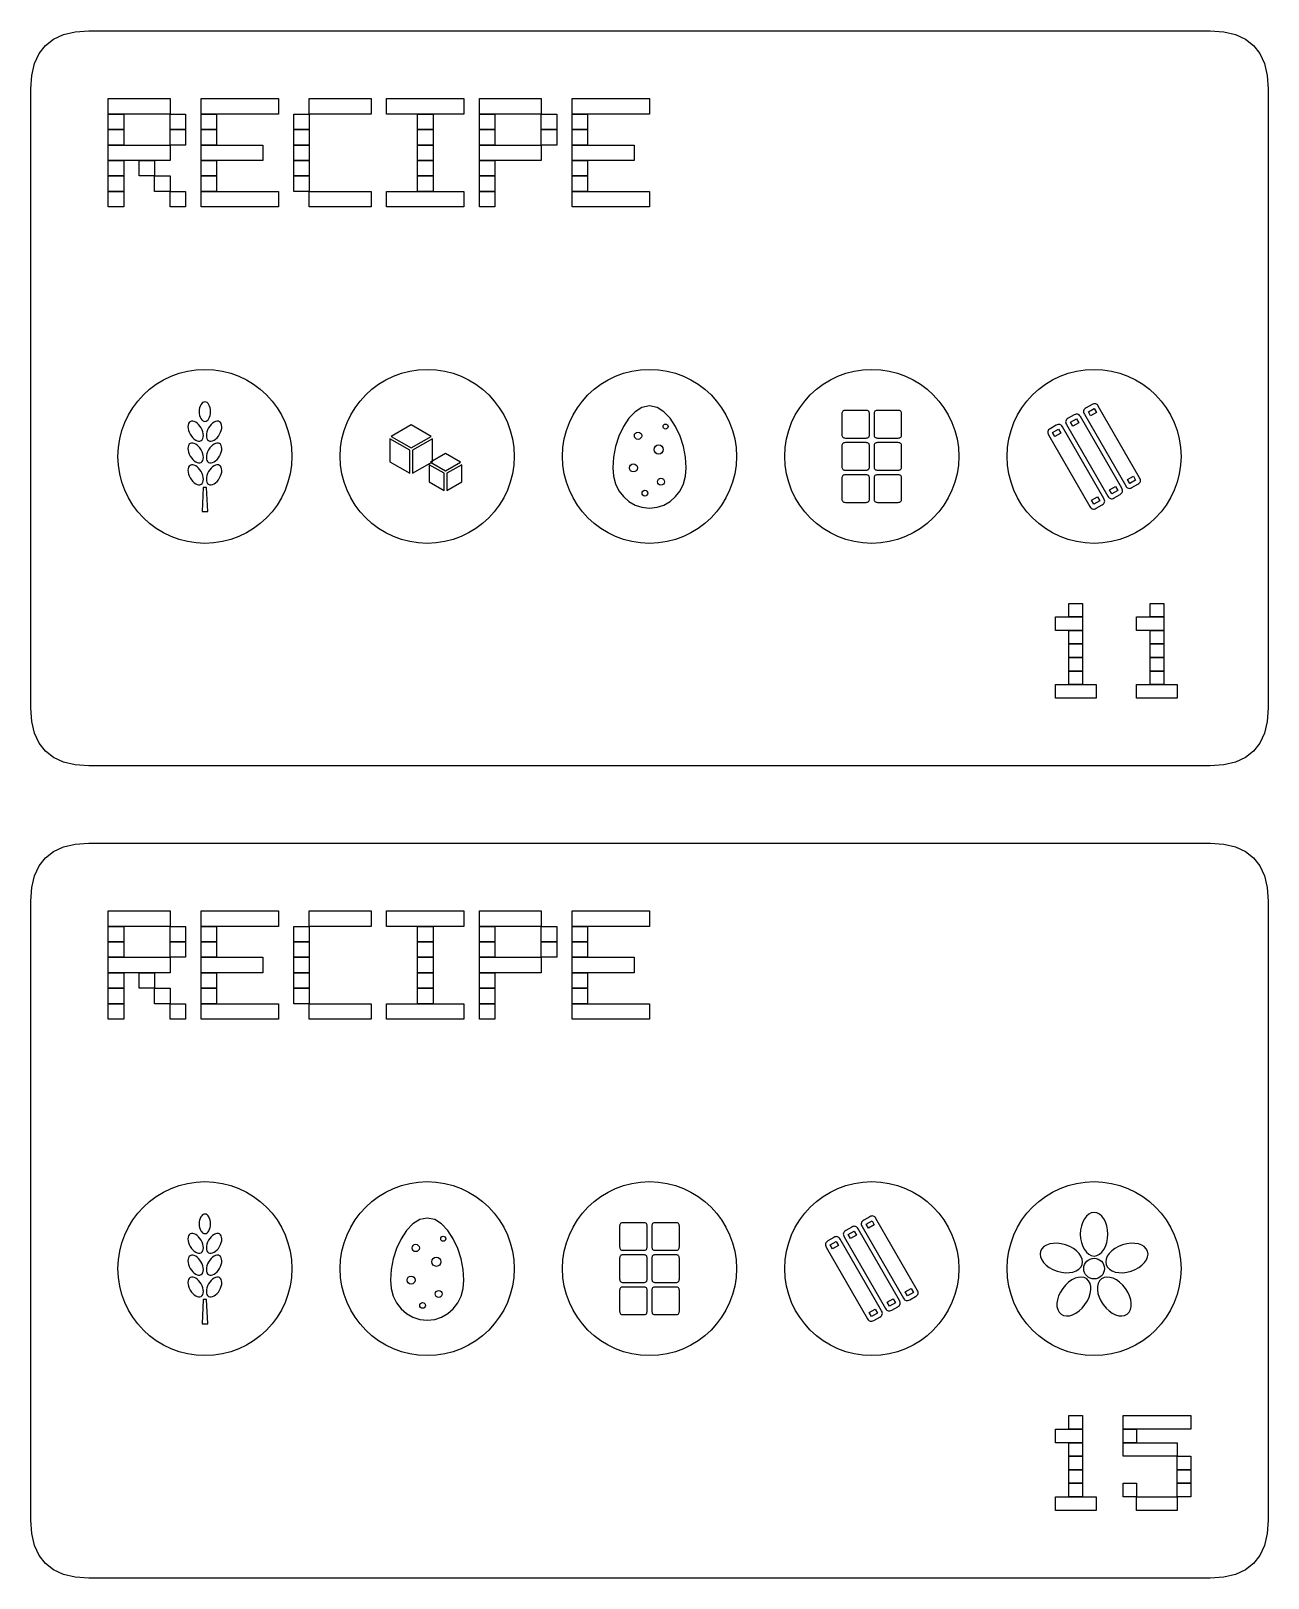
# Model space of a CAD drawing. Extents: x 4 to 296, y 4 to 585.
# Drawn here: x 140 to 204, y 147 to 227 of the extents above; entities that cross this region are included whole.
import ezdxf

# ---------------------------------------------------------------- set-up
doc = ezdxf.new("R2010")
doc.units = 0
doc.layers.add('CUT', color=1, linetype='CONTINUOUS')
doc.layers.add('RASTER', color=7, linetype='CONTINUOUS')

msp = doc.modelspace()

# ---------------------------------------------------------------- linework, layer by layer
at = {"layer": 'CUT'}
for points in [[(140, 224), (140.047, 224.703), (140.188, 225.313), (140.422, 225.828), (140.75, 226.25), (141.172, 226.578), (141.688, 226.813), (142.297, 226.953), (143, 227), (201, 227), (201.703, 226.953), (202.313, 226.813), (202.828, 226.578), (203.25, 226.25), (203.578, 225.828), (203.813, 225.313), (203.953, 224.703), (204, 224), (204, 192), (203.953, 191.297), (203.813, 190.688), (203.578, 190.172), (203.25, 189.75), (202.828, 189.422), (202.313, 189.188), (201.703, 189.047), (201, 189), (143, 189), (142.297, 189.047), (141.688, 189.188), (141.172, 189.422), (140.75, 189.75), (140.422, 190.172), (140.188, 190.688), (140.047, 191.297), (140, 192)], [(140, 182), (140.047, 182.703), (140.188, 183.313), (140.422, 183.828), (140.75, 184.25), (141.172, 184.578), (141.688, 184.813), (142.297, 184.953), (143, 185), (201, 185), (201.703, 184.953), (202.313, 184.813), (202.828, 184.578), (203.25, 184.25), (203.578, 183.828), (203.813, 183.313), (203.953, 182.703), (204, 182), (204, 150), (203.953, 149.297), (203.813, 148.688), (203.578, 148.172), (203.25, 147.75), (202.828, 147.422), (202.313, 147.188), (201.703, 147.047), (201, 147), (143, 147), (142.297, 147.047), (141.688, 147.188), (141.172, 147.422), (140.75, 147.75), (140.422, 148.172), (140.188, 148.688), (140.047, 149.297), (140, 150)]]:
    msp.add_lwpolyline(points, close=True, dxfattribs=at)
at = {"layer": 'RASTER'}
for points in [[(144, 223.5), (147.2, 223.5), (147.2, 222.7), (144, 222.7)], [(148.8, 223.5), (152.8, 223.5), (152.8, 222.7), (148.8, 222.7)], [(154.4, 223.5), (157.6, 223.5), (157.6, 222.7), (154.4, 222.7)], [(158.4, 223.5), (162.4, 223.5), (162.4, 222.7), (158.4, 222.7)], [(163.2, 223.5), (166.4, 223.5), (166.4, 222.7), (163.2, 222.7)], [(168, 223.5), (172, 223.5), (172, 222.7), (168, 222.7)], [(144, 222.7), (144.8, 222.7), (144.8, 221.9), (144, 221.9)], [(147.2, 222.7), (148, 222.7), (148, 221.9), (147.2, 221.9)], [(148.8, 222.7), (149.6, 222.7), (149.6, 221.9), (148.8, 221.9)], [(153.6, 222.7), (154.4, 222.7), (154.4, 221.9), (153.6, 221.9)], [(160, 222.7), (160.8, 222.7), (160.8, 221.9), (160, 221.9)], [(163.2, 222.7), (164, 222.7), (164, 221.9), (163.2, 221.9)], [(166.4, 222.7), (167.2, 222.7), (167.2, 221.9), (166.4, 221.9)], [(168, 222.7), (168.8, 222.7), (168.8, 221.9), (168, 221.9)], [(144, 221.9), (144.8, 221.9), (144.8, 221.1), (144, 221.1)], [(147.2, 221.9), (148, 221.9), (148, 221.1), (147.2, 221.1)], [(148.8, 221.9), (149.6, 221.9), (149.6, 221.1), (148.8, 221.1)], [(153.6, 221.9), (154.4, 221.9), (154.4, 221.1), (153.6, 221.1)], [(160, 221.9), (160.8, 221.9), (160.8, 221.1), (160, 221.1)], [(163.2, 221.9), (164, 221.9), (164, 221.1), (163.2, 221.1)], [(166.4, 221.9), (167.2, 221.9), (167.2, 221.1), (166.4, 221.1)], [(168, 221.9), (168.8, 221.9), (168.8, 221.1), (168, 221.1)], [(144, 221.1), (147.2, 221.1), (147.2, 220.3), (144, 220.3)], [(148.8, 221.1), (152, 221.1), (152, 220.3), (148.8, 220.3)], [(153.6, 221.1), (154.4, 221.1), (154.4, 220.3), (153.6, 220.3)], [(160, 221.1), (160.8, 221.1), (160.8, 220.3), (160, 220.3)], [(163.2, 221.1), (166.4, 221.1), (166.4, 220.3), (163.2, 220.3)], [(168, 221.1), (171.2, 221.1), (171.2, 220.3), (168, 220.3)], [(144, 220.3), (144.8, 220.3), (144.8, 219.5), (144, 219.5)], [(145.6, 220.3), (146.4, 220.3), (146.4, 219.5), (145.6, 219.5)], [(148.8, 220.3), (149.6, 220.3), (149.6, 219.5), (148.8, 219.5)], [(153.6, 220.3), (154.4, 220.3), (154.4, 219.5), (153.6, 219.5)], [(160, 220.3), (160.8, 220.3), (160.8, 219.5), (160, 219.5)], [(163.2, 220.3), (164, 220.3), (164, 219.5), (163.2, 219.5)], [(168, 220.3), (168.8, 220.3), (168.8, 219.5), (168, 219.5)], [(144, 219.5), (144.8, 219.5), (144.8, 218.7), (144, 218.7)], [(146.4, 219.5), (147.2, 219.5), (147.2, 218.7), (146.4, 218.7)], [(148.8, 219.5), (149.6, 219.5), (149.6, 218.7), (148.8, 218.7)], [(153.6, 219.5), (154.4, 219.5), (154.4, 218.7), (153.6, 218.7)], [(160, 219.5), (160.8, 219.5), (160.8, 218.7), (160, 218.7)], [(163.2, 219.5), (164, 219.5), (164, 218.7), (163.2, 218.7)], [(168, 219.5), (168.8, 219.5), (168.8, 218.7), (168, 218.7)], [(144, 218.7), (144.8, 218.7), (144.8, 217.9), (144, 217.9)], [(147.2, 218.7), (148, 218.7), (148, 217.9), (147.2, 217.9)], [(148.8, 218.7), (152.8, 218.7), (152.8, 217.9), (148.8, 217.9)], [(154.4, 218.7), (157.6, 218.7), (157.6, 217.9), (154.4, 217.9)], [(158.4, 218.7), (162.4, 218.7), (162.4, 217.9), (158.4, 217.9)], [(163.2, 218.7), (164, 218.7), (164, 217.9), (163.2, 217.9)], [(168, 218.7), (172, 218.7), (172, 217.9), (168, 217.9)], [(149.297, 207.317), (149.291, 207.418), (149.274, 207.513), (149.246, 207.599), (149.21, 207.674), (149.166, 207.735), (149.116, 207.782), (149.06, 207.811), (149, 207.822), (148.94, 207.811), (148.884, 207.782), (148.834, 207.735), (148.79, 207.674), (148.754, 207.599), (148.726, 207.513), (148.709, 207.418), (148.703, 207.317), (148.709, 207.215), (148.726, 207.12), (148.754, 207.034), (148.79, 206.96), (148.834, 206.898), (148.884, 206.851), (148.94, 206.822), (149, 206.812), (149.06, 206.822), (149.116, 206.851), (149.166, 206.898), (149.21, 206.96), (149.246, 207.034), (149.274, 207.12), (149.291, 207.215), (149.297, 207.317)], [(172, 207.614), (171.611, 207.534), (171.252, 207.313), (170.929, 206.975), (170.649, 206.544), (170.419, 206.047), (170.246, 205.509), (170.137, 204.953), (170.099, 204.406), (170.137, 203.976), (170.246, 203.58), (170.419, 203.226), (170.649, 202.921), (170.929, 202.672), (171.252, 202.485), (171.611, 202.368), (172, 202.327), (172.389, 202.368), (172.748, 202.485), (173.071, 202.672), (173.351, 202.921), (173.581, 203.226), (173.754, 203.58), (173.863, 203.976), (173.901, 204.406), (173.863, 204.953), (173.754, 205.509), (173.581, 206.047), (173.351, 206.544), (173.071, 206.975), (172.748, 207.313), (172.389, 207.534), (172, 207.614)], [(181.956, 207.198), (181.956, 206.129), (181.958, 206.087), (181.967, 206.051), (181.981, 206.02), (182, 205.995), (182.025, 205.975), (182.056, 205.962), (182.092, 205.953), (182.134, 205.95), (183.203, 205.95), (183.245, 205.953), (183.281, 205.962), (183.312, 205.975), (183.337, 205.995), (183.356, 206.02), (183.37, 206.051), (183.378, 206.087), (183.381, 206.129), (183.381, 207.198), (183.378, 207.24), (183.37, 207.276), (183.356, 207.306), (183.337, 207.331), (183.312, 207.351), (183.281, 207.365), (183.245, 207.373), (183.203, 207.376), (182.134, 207.376), (182.092, 207.373), (182.056, 207.365), (182.025, 207.351), (182, 207.331), (181.981, 207.306), (181.967, 207.276), (181.958, 207.24), (181.956, 207.198)], [(183.619, 207.198), (183.619, 206.129), (183.622, 206.087), (183.63, 206.051), (183.644, 206.02), (183.663, 205.995), (183.688, 205.975), (183.719, 205.962), (183.755, 205.953), (183.797, 205.95), (184.866, 205.95), (184.908, 205.953), (184.944, 205.962), (184.975, 205.975), (185, 205.995), (185.019, 206.02), (185.033, 206.051), (185.042, 206.087), (185.044, 206.129), (185.044, 207.198), (185.042, 207.24), (185.033, 207.276), (185.019, 207.306), (185, 207.331), (184.975, 207.351), (184.944, 207.365), (184.908, 207.373), (184.866, 207.376), (183.797, 207.376), (183.755, 207.373), (183.719, 207.365), (183.688, 207.351), (183.663, 207.331), (183.644, 207.306), (183.63, 207.276), (183.622, 207.24), (183.619, 207.198)], [(194.497, 207.179), (196.635, 203.475), (196.666, 203.428), (196.7, 203.392), (196.736, 203.366), (196.776, 203.35), (196.818, 203.344), (196.862, 203.349), (196.91, 203.363), (196.96, 203.388), (197.268, 203.566), (197.315, 203.597), (197.351, 203.631), (197.377, 203.667), (197.393, 203.707), (197.399, 203.748), (197.394, 203.793), (197.38, 203.841), (197.355, 203.891), (195.217, 207.594), (195.186, 207.641), (195.152, 207.677), (195.116, 207.703), (195.076, 207.719), (195.034, 207.725), (194.99, 207.72), (194.942, 207.706), (194.892, 207.681), (194.584, 207.503), (194.537, 207.472), (194.501, 207.438), (194.475, 207.402), (194.459, 207.363), (194.453, 207.321), (194.458, 207.276), (194.472, 207.229), (194.497, 207.179)], [(194.702, 207.297), (195.011, 207.476), (195.13, 207.27), (194.821, 207.092), (194.702, 207.297)], [(148.808, 206.47), (148.745, 206.565), (148.676, 206.648), (148.602, 206.715), (148.525, 206.768), (148.449, 206.803), (148.375, 206.821), (148.305, 206.818), (148.243, 206.795), (148.191, 206.753), (148.155, 206.694), (148.133, 206.621), (148.125, 206.537), (148.132, 206.445), (148.154, 206.347), (148.191, 206.245), (148.242, 206.143), (148.304, 206.048), (148.374, 205.966), (148.448, 205.898), (148.524, 205.846), (148.601, 205.81), (148.675, 205.793), (148.744, 205.795), (148.807, 205.818), (148.858, 205.861), (148.895, 205.92), (148.917, 205.993), (148.924, 206.077), (148.917, 206.169), (148.895, 206.267), (148.859, 206.368), (148.808, 206.47)], [(149.758, 206.143), (149.809, 206.245), (149.846, 206.347), (149.868, 206.445), (149.875, 206.537), (149.867, 206.621), (149.845, 206.694), (149.809, 206.753), (149.757, 206.795), (149.695, 206.818), (149.625, 206.821), (149.551, 206.803), (149.475, 206.768), (149.398, 206.715), (149.324, 206.648), (149.255, 206.565), (149.192, 206.47), (149.141, 206.368), (149.105, 206.267), (149.083, 206.169), (149.076, 206.077), (149.083, 205.993), (149.105, 205.92), (149.142, 205.861), (149.193, 205.818), (149.256, 205.795), (149.325, 205.793), (149.399, 205.81), (149.476, 205.846), (149.552, 205.898), (149.626, 205.966), (149.696, 206.048), (149.758, 206.143)], [(159.668, 206.628), (158.635, 206.034), (159.668, 205.44), (160.702, 206.034), (159.668, 206.628)], [(192.645, 206.109), (194.783, 202.406), (194.814, 202.359), (194.848, 202.323), (194.884, 202.297), (194.924, 202.281), (194.966, 202.275), (195.01, 202.28), (195.058, 202.294), (195.108, 202.319), (195.416, 202.497), (195.463, 202.528), (195.499, 202.562), (195.525, 202.598), (195.541, 202.637), (195.547, 202.679), (195.542, 202.724), (195.528, 202.771), (195.503, 202.821), (193.365, 206.525), (193.334, 206.572), (193.3, 206.608), (193.264, 206.634), (193.224, 206.65), (193.182, 206.656), (193.138, 206.651), (193.09, 206.637), (193.04, 206.612), (192.732, 206.434), (192.685, 206.403), (192.649, 206.369), (192.623, 206.333), (192.607, 206.293), (192.601, 206.252), (192.606, 206.207), (192.62, 206.159), (192.645, 206.109)], [(192.851, 206.228), (193.159, 206.406), (193.278, 206.201), (192.969, 206.022), (192.851, 206.228)], [(193.571, 206.644), (195.709, 202.94), (195.74, 202.894), (195.774, 202.858), (195.81, 202.832), (195.85, 202.816), (195.892, 202.81), (195.936, 202.814), (195.984, 202.829), (196.034, 202.853), (196.342, 203.031), (196.389, 203.062), (196.425, 203.096), (196.451, 203.133), (196.467, 203.172), (196.473, 203.214), (196.468, 203.259), (196.454, 203.306), (196.429, 203.356), (194.291, 207.06), (194.26, 207.106), (194.226, 207.142), (194.19, 207.168), (194.15, 207.184), (194.108, 207.19), (194.064, 207.186), (194.016, 207.171), (193.966, 207.147), (193.658, 206.969), (193.611, 206.938), (193.575, 206.904), (193.549, 206.867), (193.533, 206.828), (193.527, 206.786), (193.532, 206.741), (193.546, 206.694), (193.571, 206.644)], [(193.776, 206.763), (194.085, 206.941), (194.204, 206.735), (193.895, 206.557), (193.776, 206.763)], [(148.808, 205.342), (148.745, 205.437), (148.676, 205.519), (148.602, 205.587), (148.525, 205.639), (148.449, 205.675), (148.375, 205.692), (148.305, 205.69), (148.243, 205.667), (148.191, 205.624), (148.155, 205.565), (148.133, 205.492), (148.125, 205.408), (148.132, 205.316), (148.154, 205.218), (148.191, 205.117), (148.242, 205.015), (148.304, 204.92), (148.374, 204.837), (148.448, 204.77), (148.524, 204.717), (148.601, 204.682), (148.675, 204.664), (148.744, 204.667), (148.807, 204.69), (148.858, 204.732), (148.895, 204.791), (148.917, 204.864), (148.924, 204.948), (148.917, 205.04), (148.895, 205.138), (148.859, 205.24), (148.808, 205.342)], [(149.758, 205.015), (149.809, 205.117), (149.846, 205.218), (149.868, 205.316), (149.875, 205.408), (149.867, 205.492), (149.845, 205.565), (149.809, 205.624), (149.757, 205.667), (149.695, 205.69), (149.625, 205.692), (149.551, 205.675), (149.475, 205.639), (149.398, 205.587), (149.324, 205.519), (149.255, 205.437), (149.192, 205.342), (149.141, 205.24), (149.105, 205.138), (149.083, 205.04), (149.076, 204.948), (149.083, 204.864), (149.105, 204.791), (149.142, 204.732), (149.193, 204.69), (149.256, 204.667), (149.325, 204.664), (149.399, 204.682), (149.476, 204.717), (149.552, 204.77), (149.626, 204.837), (149.696, 204.92), (149.758, 205.015)], [(158.562, 205.909), (158.562, 204.721), (159.596, 204.127), (159.596, 205.315), (158.562, 205.909)], [(159.741, 205.315), (159.741, 204.127), (160.774, 204.721), (160.774, 205.909), (159.741, 205.315)], [(181.956, 205.535), (181.956, 204.465), (181.958, 204.424), (181.967, 204.387), (181.981, 204.357), (182, 204.332), (182.025, 204.312), (182.056, 204.298), (182.092, 204.29), (182.134, 204.287), (183.203, 204.287), (183.245, 204.29), (183.281, 204.298), (183.312, 204.312), (183.337, 204.332), (183.356, 204.357), (183.37, 204.387), (183.378, 204.424), (183.381, 204.465), (183.381, 205.535), (183.378, 205.576), (183.37, 205.613), (183.356, 205.643), (183.337, 205.668), (183.312, 205.688), (183.281, 205.702), (183.245, 205.71), (183.203, 205.713), (182.134, 205.713), (182.092, 205.71), (182.056, 205.702), (182.025, 205.688), (182, 205.668), (181.981, 205.643), (181.967, 205.613), (181.958, 205.576), (181.956, 205.535)], [(183.619, 205.535), (183.619, 204.465), (183.622, 204.424), (183.63, 204.387), (183.644, 204.357), (183.663, 204.332), (183.688, 204.312), (183.719, 204.298), (183.755, 204.29), (183.797, 204.287), (184.866, 204.287), (184.908, 204.29), (184.944, 204.298), (184.975, 204.312), (185, 204.332), (185.019, 204.357), (185.033, 204.387), (185.042, 204.424), (185.044, 204.465), (185.044, 205.535), (185.042, 205.576), (185.033, 205.613), (185.019, 205.643), (185, 205.668), (184.975, 205.688), (184.944, 205.702), (184.908, 205.71), (184.866, 205.713), (183.797, 205.713), (183.755, 205.71), (183.719, 205.702), (183.688, 205.688), (183.663, 205.668), (183.644, 205.643), (183.63, 205.613), (183.622, 205.576), (183.619, 205.535)], [(161.45, 205.143), (160.675, 204.697), (161.45, 204.252), (162.226, 204.697), (161.45, 205.143)], [(148.808, 204.213), (148.745, 204.308), (148.676, 204.39), (148.602, 204.458), (148.525, 204.511), (148.449, 204.546), (148.375, 204.563), (148.305, 204.561), (148.243, 204.538), (148.191, 204.495), (148.155, 204.436), (148.133, 204.364), (148.125, 204.28), (148.132, 204.187), (148.154, 204.089), (148.191, 203.988), (148.242, 203.886), (148.304, 203.791), (148.374, 203.709), (148.448, 203.641), (148.524, 203.589), (148.601, 203.553), (148.675, 203.536), (148.744, 203.538), (148.807, 203.561), (148.858, 203.604), (148.895, 203.663), (148.917, 203.736), (148.924, 203.82), (148.917, 203.912), (148.895, 204.01), (148.859, 204.111), (148.808, 204.213)], [(149.758, 203.886), (149.809, 203.988), (149.846, 204.089), (149.868, 204.187), (149.875, 204.28), (149.867, 204.364), (149.845, 204.436), (149.809, 204.495), (149.757, 204.538), (149.695, 204.561), (149.625, 204.563), (149.551, 204.546), (149.475, 204.511), (149.398, 204.458), (149.324, 204.39), (149.255, 204.308), (149.192, 204.213), (149.141, 204.111), (149.105, 204.01), (149.083, 203.912), (149.076, 203.82), (149.083, 203.736), (149.105, 203.663), (149.142, 203.604), (149.193, 203.561), (149.256, 203.538), (149.325, 203.536), (149.399, 203.553), (149.476, 203.589), (149.552, 203.641), (149.626, 203.709), (149.696, 203.791), (149.758, 203.886)], [(160.603, 204.572), (160.603, 203.681), (161.378, 203.236), (161.378, 204.127), (160.603, 204.572)], [(161.523, 204.127), (161.523, 203.236), (162.298, 203.681), (162.298, 204.572), (161.523, 204.127)], [(181.956, 203.871), (181.956, 202.802), (181.958, 202.76), (181.967, 202.724), (181.981, 202.694), (182, 202.669), (182.025, 202.649), (182.056, 202.635), (182.092, 202.627), (182.134, 202.624), (183.203, 202.624), (183.245, 202.627), (183.281, 202.635), (183.312, 202.649), (183.337, 202.669), (183.356, 202.694), (183.37, 202.724), (183.378, 202.76), (183.381, 202.802), (183.381, 203.871), (183.378, 203.913), (183.37, 203.949), (183.356, 203.98), (183.337, 204.005), (183.312, 204.025), (183.281, 204.038), (183.245, 204.047), (183.203, 204.05), (182.134, 204.05), (182.092, 204.047), (182.056, 204.038), (182.025, 204.025), (182, 204.005), (181.981, 203.98), (181.967, 203.949), (181.958, 203.913), (181.956, 203.871)], [(183.619, 203.871), (183.619, 202.802), (183.622, 202.76), (183.63, 202.724), (183.644, 202.694), (183.663, 202.669), (183.688, 202.649), (183.719, 202.635), (183.755, 202.627), (183.797, 202.624), (184.866, 202.624), (184.908, 202.627), (184.944, 202.635), (184.975, 202.649), (185, 202.669), (185.019, 202.694), (185.033, 202.724), (185.042, 202.76), (185.044, 202.802), (185.044, 203.871), (185.042, 203.913), (185.033, 203.949), (185.019, 203.98), (185, 204.005), (184.975, 204.025), (184.944, 204.038), (184.908, 204.047), (184.866, 204.05), (183.797, 204.05), (183.755, 204.047), (183.719, 204.038), (183.688, 204.025), (183.663, 204.005), (183.644, 203.98), (183.63, 203.949), (183.622, 203.913), (183.619, 203.871)], [(148.911, 203.396), (148.852, 202.149), (149.149, 202.149), (149.089, 203.396), (148.911, 203.396)], [(195.796, 203.265), (196.105, 203.443), (196.224, 203.237), (195.915, 203.059), (195.796, 203.265)], [(196.722, 203.799), (197.031, 203.978), (197.149, 203.772), (196.841, 203.594), (196.722, 203.799)], [(194.87, 202.73), (195.179, 202.908), (195.298, 202.703), (194.989, 202.524), (194.87, 202.73)], [(193.7, 197.4), (194.4, 197.4), (194.4, 196.7), (193.7, 196.7)], [(197.9, 197.4), (198.6, 197.4), (198.6, 196.7), (197.9, 196.7)], [(193, 196.7), (194.4, 196.7), (194.4, 196), (193, 196)], [(193.7, 196), (194.4, 196), (194.4, 195.3), (193.7, 195.3)], [(197.2, 196.7), (198.6, 196.7), (198.6, 196), (197.2, 196)], [(197.9, 196), (198.6, 196), (198.6, 195.3), (197.9, 195.3)], [(193.7, 195.3), (194.4, 195.3), (194.4, 194.6), (193.7, 194.6)], [(197.9, 195.3), (198.6, 195.3), (198.6, 194.6), (197.9, 194.6)], [(193.7, 194.6), (194.4, 194.6), (194.4, 193.9), (193.7, 193.9)], [(197.9, 194.6), (198.6, 194.6), (198.6, 193.9), (197.9, 193.9)], [(193.7, 193.9), (194.4, 193.9), (194.4, 193.2), (193.7, 193.2)], [(197.9, 193.9), (198.6, 193.9), (198.6, 193.2), (197.9, 193.2)], [(193, 193.2), (195.1, 193.2), (195.1, 192.5), (193, 192.5)], [(197.2, 193.2), (199.3, 193.2), (199.3, 192.5), (197.2, 192.5)], [(144, 181.5), (147.2, 181.5), (147.2, 180.7), (144, 180.7)], [(148.8, 181.5), (152.8, 181.5), (152.8, 180.7), (148.8, 180.7)], [(154.4, 181.5), (157.6, 181.5), (157.6, 180.7), (154.4, 180.7)], [(158.4, 181.5), (162.4, 181.5), (162.4, 180.7), (158.4, 180.7)], [(163.2, 181.5), (166.4, 181.5), (166.4, 180.7), (163.2, 180.7)], [(168, 181.5), (172, 181.5), (172, 180.7), (168, 180.7)], [(144, 180.7), (144.8, 180.7), (144.8, 179.9), (144, 179.9)], [(147.2, 180.7), (148, 180.7), (148, 179.9), (147.2, 179.9)], [(148.8, 180.7), (149.6, 180.7), (149.6, 179.9), (148.8, 179.9)], [(153.6, 180.7), (154.4, 180.7), (154.4, 179.9), (153.6, 179.9)], [(160, 180.7), (160.8, 180.7), (160.8, 179.9), (160, 179.9)], [(163.2, 180.7), (164, 180.7), (164, 179.9), (163.2, 179.9)], [(166.4, 180.7), (167.2, 180.7), (167.2, 179.9), (166.4, 179.9)], [(168, 180.7), (168.8, 180.7), (168.8, 179.9), (168, 179.9)], [(144, 179.9), (144.8, 179.9), (144.8, 179.1), (144, 179.1)], [(147.2, 179.9), (148, 179.9), (148, 179.1), (147.2, 179.1)], [(148.8, 179.9), (149.6, 179.9), (149.6, 179.1), (148.8, 179.1)], [(153.6, 179.9), (154.4, 179.9), (154.4, 179.1), (153.6, 179.1)], [(160, 179.9), (160.8, 179.9), (160.8, 179.1), (160, 179.1)], [(163.2, 179.9), (164, 179.9), (164, 179.1), (163.2, 179.1)], [(166.4, 179.9), (167.2, 179.9), (167.2, 179.1), (166.4, 179.1)], [(168, 179.9), (168.8, 179.9), (168.8, 179.1), (168, 179.1)], [(144, 179.1), (147.2, 179.1), (147.2, 178.3), (144, 178.3)], [(148.8, 179.1), (152, 179.1), (152, 178.3), (148.8, 178.3)], [(153.6, 179.1), (154.4, 179.1), (154.4, 178.3), (153.6, 178.3)], [(160, 179.1), (160.8, 179.1), (160.8, 178.3), (160, 178.3)], [(163.2, 179.1), (166.4, 179.1), (166.4, 178.3), (163.2, 178.3)], [(168, 179.1), (171.2, 179.1), (171.2, 178.3), (168, 178.3)], [(144, 178.3), (144.8, 178.3), (144.8, 177.5), (144, 177.5)], [(145.6, 178.3), (146.4, 178.3), (146.4, 177.5), (145.6, 177.5)], [(148.8, 178.3), (149.6, 178.3), (149.6, 177.5), (148.8, 177.5)], [(153.6, 178.3), (154.4, 178.3), (154.4, 177.5), (153.6, 177.5)], [(160, 178.3), (160.8, 178.3), (160.8, 177.5), (160, 177.5)], [(163.2, 178.3), (164, 178.3), (164, 177.5), (163.2, 177.5)], [(168, 178.3), (168.8, 178.3), (168.8, 177.5), (168, 177.5)], [(144, 177.5), (144.8, 177.5), (144.8, 176.7), (144, 176.7)], [(146.4, 177.5), (147.2, 177.5), (147.2, 176.7), (146.4, 176.7)], [(148.8, 177.5), (149.6, 177.5), (149.6, 176.7), (148.8, 176.7)], [(153.6, 177.5), (154.4, 177.5), (154.4, 176.7), (153.6, 176.7)], [(160, 177.5), (160.8, 177.5), (160.8, 176.7), (160, 176.7)], [(163.2, 177.5), (164, 177.5), (164, 176.7), (163.2, 176.7)], [(168, 177.5), (168.8, 177.5), (168.8, 176.7), (168, 176.7)], [(144, 176.7), (144.8, 176.7), (144.8, 175.9), (144, 175.9)], [(147.2, 176.7), (148, 176.7), (148, 175.9), (147.2, 175.9)], [(148.8, 176.7), (152.8, 176.7), (152.8, 175.9), (148.8, 175.9)], [(154.4, 176.7), (157.6, 176.7), (157.6, 175.9), (154.4, 175.9)], [(158.4, 176.7), (162.4, 176.7), (162.4, 175.9), (158.4, 175.9)], [(163.2, 176.7), (164, 176.7), (164, 175.9), (163.2, 175.9)], [(168, 176.7), (172, 176.7), (172, 175.9), (168, 175.9)], [(149.297, 165.317), (149.291, 165.418), (149.274, 165.513), (149.246, 165.599), (149.21, 165.674), (149.166, 165.735), (149.116, 165.782), (149.06, 165.811), (149, 165.822), (148.94, 165.811), (148.884, 165.782), (148.834, 165.735), (148.79, 165.674), (148.754, 165.599), (148.726, 165.513), (148.709, 165.418), (148.703, 165.317), (148.709, 165.215), (148.726, 165.12), (148.754, 165.034), (148.79, 164.96), (148.834, 164.898), (148.884, 164.851), (148.94, 164.822), (149, 164.812), (149.06, 164.822), (149.116, 164.851), (149.166, 164.898), (149.21, 164.96), (149.246, 165.034), (149.274, 165.12), (149.291, 165.215), (149.297, 165.317)], [(160.5, 165.614), (160.111, 165.534), (159.752, 165.313), (159.429, 164.975), (159.149, 164.544), (158.919, 164.047), (158.746, 163.509), (158.637, 162.953), (158.599, 162.406), (158.637, 161.976), (158.746, 161.58), (158.919, 161.226), (159.149, 160.921), (159.429, 160.672), (159.752, 160.485), (160.111, 160.368), (160.5, 160.327), (160.889, 160.368), (161.248, 160.485), (161.571, 160.672), (161.851, 160.921), (162.081, 161.226), (162.254, 161.58), (162.363, 161.976), (162.401, 162.406), (162.363, 162.953), (162.254, 163.509), (162.081, 164.047), (161.851, 164.544), (161.571, 164.975), (161.248, 165.313), (160.889, 165.534), (160.5, 165.614)], [(182.997, 165.179), (185.135, 161.475), (185.166, 161.428), (185.2, 161.392), (185.236, 161.366), (185.276, 161.35), (185.318, 161.344), (185.362, 161.349), (185.41, 161.363), (185.46, 161.388), (185.768, 161.566), (185.815, 161.597), (185.851, 161.631), (185.877, 161.667), (185.893, 161.707), (185.899, 161.748), (185.894, 161.793), (185.88, 161.841), (185.855, 161.891), (183.717, 165.594), (183.686, 165.641), (183.652, 165.677), (183.616, 165.703), (183.576, 165.719), (183.534, 165.725), (183.49, 165.72), (183.442, 165.706), (183.392, 165.681), (183.084, 165.503), (183.037, 165.472), (183.001, 165.438), (182.975, 165.402), (182.959, 165.363), (182.953, 165.321), (182.958, 165.276), (182.972, 165.229), (182.997, 165.179)], [(195.713, 164.782), (195.698, 165.009), (195.657, 165.221), (195.591, 165.413), (195.504, 165.58), (195.399, 165.718), (195.277, 165.822), (195.144, 165.888), (195, 165.911), (194.856, 165.888), (194.723, 165.822), (194.601, 165.718), (194.496, 165.58), (194.409, 165.413), (194.343, 165.221), (194.302, 165.009), (194.287, 164.782), (194.302, 164.555), (194.343, 164.343), (194.409, 164.151), (194.496, 163.984), (194.601, 163.846), (194.723, 163.742), (194.856, 163.676), (195, 163.653), (195.144, 163.676), (195.277, 163.742), (195.399, 163.846), (195.504, 163.984), (195.591, 164.151), (195.657, 164.343), (195.698, 164.555), (195.713, 164.782)], [(148.808, 164.47), (148.745, 164.565), (148.676, 164.648), (148.602, 164.715), (148.525, 164.768), (148.449, 164.803), (148.375, 164.821), (148.305, 164.818), (148.243, 164.795), (148.191, 164.753), (148.155, 164.694), (148.133, 164.621), (148.125, 164.537), (148.132, 164.445), (148.154, 164.347), (148.191, 164.245), (148.242, 164.143), (148.304, 164.048), (148.374, 163.966), (148.448, 163.898), (148.524, 163.846), (148.601, 163.81), (148.675, 163.793), (148.744, 163.795), (148.807, 163.818), (148.858, 163.861), (148.895, 163.92), (148.917, 163.993), (148.924, 164.077), (148.917, 164.169), (148.895, 164.267), (148.859, 164.368), (148.808, 164.47)], [(149.758, 164.143), (149.809, 164.245), (149.846, 164.347), (149.868, 164.445), (149.875, 164.537), (149.867, 164.621), (149.845, 164.694), (149.809, 164.753), (149.757, 164.795), (149.695, 164.818), (149.625, 164.821), (149.551, 164.803), (149.475, 164.768), (149.398, 164.715), (149.324, 164.648), (149.255, 164.565), (149.192, 164.47), (149.141, 164.368), (149.105, 164.267), (149.083, 164.169), (149.076, 164.077), (149.083, 163.993), (149.105, 163.92), (149.142, 163.861), (149.193, 163.818), (149.256, 163.795), (149.325, 163.793), (149.399, 163.81), (149.476, 163.846), (149.552, 163.898), (149.626, 163.966), (149.696, 164.048), (149.758, 164.143)], [(170.456, 165.198), (170.456, 164.129), (170.458, 164.087), (170.467, 164.051), (170.481, 164.02), (170.5, 163.995), (170.525, 163.975), (170.556, 163.962), (170.592, 163.953), (170.634, 163.95), (171.703, 163.95), (171.745, 163.953), (171.781, 163.962), (171.812, 163.975), (171.837, 163.995), (171.856, 164.02), (171.87, 164.051), (171.878, 164.087), (171.881, 164.129), (171.881, 165.198), (171.878, 165.24), (171.87, 165.276), (171.856, 165.306), (171.837, 165.331), (171.812, 165.351), (171.781, 165.365), (171.745, 165.373), (171.703, 165.376), (170.634, 165.376), (170.592, 165.373), (170.556, 165.365), (170.525, 165.351), (170.5, 165.331), (170.481, 165.306), (170.467, 165.276), (170.458, 165.24), (170.456, 165.198)], [(172.119, 165.198), (172.119, 164.129), (172.122, 164.087), (172.13, 164.051), (172.144, 164.02), (172.163, 163.995), (172.188, 163.975), (172.219, 163.962), (172.255, 163.953), (172.297, 163.95), (173.366, 163.95), (173.408, 163.953), (173.444, 163.962), (173.475, 163.975), (173.5, 163.995), (173.519, 164.02), (173.533, 164.051), (173.542, 164.087), (173.544, 164.129), (173.544, 165.198), (173.542, 165.24), (173.533, 165.276), (173.519, 165.306), (173.5, 165.331), (173.475, 165.351), (173.444, 165.365), (173.408, 165.373), (173.366, 165.376), (172.297, 165.376), (172.255, 165.373), (172.219, 165.365), (172.188, 165.351), (172.163, 165.331), (172.144, 165.306), (172.13, 165.276), (172.122, 165.24), (172.119, 165.198)], [(182.071, 164.644), (184.209, 160.94), (184.24, 160.894), (184.274, 160.858), (184.31, 160.832), (184.35, 160.816), (184.392, 160.81), (184.436, 160.814), (184.484, 160.829), (184.534, 160.853), (184.842, 161.031), (184.889, 161.062), (184.925, 161.096), (184.951, 161.133), (184.967, 161.172), (184.973, 161.214), (184.968, 161.259), (184.954, 161.306), (184.929, 161.356), (182.791, 165.06), (182.76, 165.106), (182.726, 165.142), (182.69, 165.168), (182.65, 165.184), (182.608, 165.19), (182.564, 165.186), (182.516, 165.171), (182.466, 165.147), (182.158, 164.969), (182.111, 164.938), (182.075, 164.904), (182.049, 164.867), (182.033, 164.828), (182.027, 164.786), (182.032, 164.741), (182.046, 164.694), (182.071, 164.644)], [(182.276, 164.763), (182.585, 164.941), (182.704, 164.735), (182.395, 164.557), (182.276, 164.763)], [(183.202, 165.297), (183.511, 165.476), (183.63, 165.27), (183.321, 165.092), (183.202, 165.297)], [(181.145, 164.109), (183.283, 160.406), (183.314, 160.359), (183.348, 160.323), (183.384, 160.297), (183.424, 160.281), (183.466, 160.275), (183.51, 160.28), (183.558, 160.294), (183.608, 160.319), (183.916, 160.497), (183.963, 160.528), (183.999, 160.562), (184.025, 160.598), (184.041, 160.637), (184.047, 160.679), (184.042, 160.724), (184.028, 160.771), (184.003, 160.821), (181.865, 164.525), (181.834, 164.572), (181.8, 164.608), (181.764, 164.634), (181.724, 164.65), (181.682, 164.656), (181.638, 164.651), (181.59, 164.637), (181.54, 164.612), (181.232, 164.434), (181.185, 164.403), (181.149, 164.369), (181.123, 164.333), (181.107, 164.293), (181.101, 164.252), (181.106, 164.207), (181.12, 164.159), (181.145, 164.109)], [(181.351, 164.228), (181.659, 164.406), (181.778, 164.201), (181.469, 164.022), (181.351, 164.228)], [(193.525, 164.229), (193.305, 164.285), (193.09, 164.311), (192.888, 164.308), (192.702, 164.277), (192.538, 164.219), (192.402, 164.136), (192.298, 164.029), (192.232, 163.899), (192.209, 163.756), (192.23, 163.608), (192.292, 163.461), (192.39, 163.318), (192.522, 163.184), (192.684, 163.062), (192.873, 162.957), (193.085, 162.873), (193.306, 162.816), (193.52, 162.79), (193.723, 162.794), (193.908, 162.825), (194.072, 162.882), (194.208, 162.965), (194.312, 163.072), (194.379, 163.202), (194.401, 163.346), (194.38, 163.493), (194.318, 163.641), (194.22, 163.783), (194.088, 163.918), (193.926, 164.04), (193.737, 164.145), (193.525, 164.229)], [(196.915, 162.873), (197.127, 162.957), (197.316, 163.062), (197.478, 163.184), (197.61, 163.318), (197.708, 163.461), (197.77, 163.608), (197.791, 163.756), (197.768, 163.899), (197.702, 164.029), (197.598, 164.136), (197.462, 164.219), (197.298, 164.277), (197.112, 164.308), (196.91, 164.311), (196.695, 164.285), (196.475, 164.229), (196.263, 164.145), (196.074, 164.04), (195.912, 163.918), (195.78, 163.783), (195.682, 163.641), (195.62, 163.493), (195.599, 163.346), (195.621, 163.202), (195.688, 163.072), (195.792, 162.965), (195.928, 162.882), (196.092, 162.825), (196.277, 162.794), (196.48, 162.79), (196.694, 162.816), (196.915, 162.873)], [(148.808, 163.342), (148.745, 163.437), (148.676, 163.519), (148.602, 163.587), (148.525, 163.639), (148.449, 163.675), (148.375, 163.692), (148.305, 163.69), (148.243, 163.667), (148.191, 163.624), (148.155, 163.565), (148.133, 163.492), (148.125, 163.408), (148.132, 163.316), (148.154, 163.218), (148.191, 163.117), (148.242, 163.015), (148.304, 162.92), (148.374, 162.837), (148.448, 162.77), (148.524, 162.717), (148.601, 162.682), (148.675, 162.664), (148.744, 162.667), (148.807, 162.69), (148.858, 162.732), (148.895, 162.791), (148.917, 162.864), (148.924, 162.948), (148.917, 163.04), (148.895, 163.138), (148.859, 163.24), (148.808, 163.342)], [(149.758, 163.015), (149.809, 163.117), (149.846, 163.218), (149.868, 163.316), (149.875, 163.408), (149.867, 163.492), (149.845, 163.565), (149.809, 163.624), (149.757, 163.667), (149.695, 163.69), (149.625, 163.692), (149.551, 163.675), (149.475, 163.639), (149.398, 163.587), (149.324, 163.519), (149.255, 163.437), (149.192, 163.342), (149.141, 163.24), (149.105, 163.138), (149.083, 163.04), (149.076, 162.948), (149.083, 162.864), (149.105, 162.791), (149.142, 162.732), (149.193, 162.69), (149.256, 162.667), (149.325, 162.664), (149.399, 162.682), (149.476, 162.717), (149.552, 162.77), (149.626, 162.837), (149.696, 162.92), (149.758, 163.015)], [(170.456, 163.535), (170.456, 162.465), (170.458, 162.424), (170.467, 162.387), (170.481, 162.357), (170.5, 162.332), (170.525, 162.312), (170.556, 162.298), (170.592, 162.29), (170.634, 162.287), (171.703, 162.287), (171.745, 162.29), (171.781, 162.298), (171.812, 162.312), (171.837, 162.332), (171.856, 162.357), (171.87, 162.387), (171.878, 162.424), (171.881, 162.465), (171.881, 163.535), (171.878, 163.576), (171.87, 163.613), (171.856, 163.643), (171.837, 163.668), (171.812, 163.688), (171.781, 163.702), (171.745, 163.71), (171.703, 163.713), (170.634, 163.713), (170.592, 163.71), (170.556, 163.702), (170.525, 163.688), (170.5, 163.668), (170.481, 163.643), (170.467, 163.613), (170.458, 163.576), (170.456, 163.535)], [(172.119, 163.535), (172.119, 162.465), (172.122, 162.424), (172.13, 162.387), (172.144, 162.357), (172.163, 162.332), (172.188, 162.312), (172.219, 162.298), (172.255, 162.29), (172.297, 162.287), (173.366, 162.287), (173.408, 162.29), (173.444, 162.298), (173.475, 162.312), (173.5, 162.332), (173.519, 162.357), (173.533, 162.387), (173.542, 162.424), (173.544, 162.465), (173.544, 163.535), (173.542, 163.576), (173.533, 163.613), (173.519, 163.643), (173.5, 163.668), (173.475, 163.688), (173.444, 163.702), (173.408, 163.71), (173.366, 163.713), (172.297, 163.713), (172.255, 163.71), (172.219, 163.702), (172.188, 163.688), (172.163, 163.668), (172.144, 163.643), (172.13, 163.613), (172.122, 163.576), (172.119, 163.535)], [(148.808, 162.213), (148.745, 162.308), (148.676, 162.39), (148.602, 162.458), (148.525, 162.511), (148.449, 162.546), (148.375, 162.563), (148.305, 162.561), (148.243, 162.538), (148.191, 162.495), (148.155, 162.436), (148.133, 162.364), (148.125, 162.28), (148.132, 162.187), (148.154, 162.089), (148.191, 161.988), (148.242, 161.886), (148.304, 161.791), (148.374, 161.709), (148.448, 161.641), (148.524, 161.589), (148.601, 161.553), (148.675, 161.536), (148.744, 161.538), (148.807, 161.561), (148.858, 161.604), (148.895, 161.663), (148.917, 161.736), (148.924, 161.82), (148.917, 161.912), (148.895, 162.01), (148.859, 162.111), (148.808, 162.213)], [(149.758, 161.886), (149.809, 161.988), (149.846, 162.089), (149.868, 162.187), (149.875, 162.28), (149.867, 162.364), (149.845, 162.436), (149.809, 162.495), (149.757, 162.538), (149.695, 162.561), (149.625, 162.563), (149.551, 162.546), (149.475, 162.511), (149.398, 162.458), (149.324, 162.39), (149.255, 162.308), (149.192, 162.213), (149.141, 162.111), (149.105, 162.01), (149.083, 161.912), (149.076, 161.82), (149.083, 161.736), (149.105, 161.663), (149.142, 161.604), (149.193, 161.561), (149.256, 161.538), (149.325, 161.536), (149.399, 161.553), (149.476, 161.589), (149.552, 161.641), (149.626, 161.709), (149.696, 161.791), (149.758, 161.886)], [(193.376, 161.977), (193.254, 161.785), (193.163, 161.589), (193.103, 161.395), (193.076, 161.209), (193.08, 161.035), (193.117, 160.88), (193.186, 160.748), (193.289, 160.645), (193.419, 160.579), (193.566, 160.554), (193.725, 160.567), (193.891, 160.616), (194.06, 160.7), (194.226, 160.817), (194.384, 160.964), (194.529, 161.139), (194.651, 161.332), (194.742, 161.528), (194.802, 161.721), (194.829, 161.908), (194.825, 162.081), (194.788, 162.237), (194.719, 162.368), (194.616, 162.471), (194.486, 162.537), (194.339, 162.563), (194.18, 162.55), (194.014, 162.5), (193.845, 162.416), (193.679, 162.3), (193.521, 162.153), (193.376, 161.977)], [(195.471, 161.139), (195.616, 160.964), (195.774, 160.817), (195.94, 160.7), (196.109, 160.616), (196.275, 160.567), (196.434, 160.554), (196.581, 160.579), (196.711, 160.645), (196.814, 160.748), (196.883, 160.88), (196.92, 161.035), (196.924, 161.209), (196.897, 161.395), (196.837, 161.589), (196.746, 161.785), (196.624, 161.977), (196.479, 162.153), (196.321, 162.3), (196.155, 162.416), (195.986, 162.5), (195.82, 162.55), (195.661, 162.563), (195.514, 162.537), (195.384, 162.471), (195.281, 162.368), (195.212, 162.237), (195.175, 162.081), (195.171, 161.908), (195.198, 161.721), (195.258, 161.528), (195.349, 161.332), (195.471, 161.139)], [(170.456, 161.871), (170.456, 160.802), (170.458, 160.76), (170.467, 160.724), (170.481, 160.694), (170.5, 160.669), (170.525, 160.649), (170.556, 160.635), (170.592, 160.627), (170.634, 160.624), (171.703, 160.624), (171.745, 160.627), (171.781, 160.635), (171.812, 160.649), (171.837, 160.669), (171.856, 160.694), (171.87, 160.724), (171.878, 160.76), (171.881, 160.802), (171.881, 161.871), (171.878, 161.913), (171.87, 161.949), (171.856, 161.98), (171.837, 162.005), (171.812, 162.025), (171.781, 162.038), (171.745, 162.047), (171.703, 162.05), (170.634, 162.05), (170.592, 162.047), (170.556, 162.038), (170.525, 162.025), (170.5, 162.005), (170.481, 161.98), (170.467, 161.949), (170.458, 161.913), (170.456, 161.871)], [(172.119, 161.871), (172.119, 160.802), (172.122, 160.76), (172.13, 160.724), (172.144, 160.694), (172.163, 160.669), (172.188, 160.649), (172.219, 160.635), (172.255, 160.627), (172.297, 160.624), (173.366, 160.624), (173.408, 160.627), (173.444, 160.635), (173.475, 160.649), (173.5, 160.669), (173.519, 160.694), (173.533, 160.724), (173.542, 160.76), (173.544, 160.802), (173.544, 161.871), (173.542, 161.913), (173.533, 161.949), (173.519, 161.98), (173.5, 162.005), (173.475, 162.025), (173.444, 162.038), (173.408, 162.047), (173.366, 162.05), (172.297, 162.05), (172.255, 162.047), (172.219, 162.038), (172.188, 162.025), (172.163, 162.005), (172.144, 161.98), (172.13, 161.949), (172.122, 161.913), (172.119, 161.871)], [(185.222, 161.799), (185.531, 161.978), (185.649, 161.772), (185.341, 161.594), (185.222, 161.799)], [(148.911, 161.396), (148.852, 160.149), (149.149, 160.149), (149.089, 161.396), (148.911, 161.396)], [(183.37, 160.73), (183.679, 160.908), (183.798, 160.703), (183.489, 160.524), (183.37, 160.73)], [(184.296, 161.265), (184.605, 161.443), (184.724, 161.237), (184.415, 161.059), (184.296, 161.265)], [(193.7, 155.4), (194.4, 155.4), (194.4, 154.7), (193.7, 154.7)], [(196.5, 155.4), (200, 155.4), (200, 154.7), (196.5, 154.7)], [(193, 154.7), (194.4, 154.7), (194.4, 154), (193, 154)], [(196.5, 154.7), (197.2, 154.7), (197.2, 154), (196.5, 154)], [(193.7, 154), (194.4, 154), (194.4, 153.3), (193.7, 153.3)], [(196.5, 154), (199.3, 154), (199.3, 153.3), (196.5, 153.3)], [(193.7, 153.3), (194.4, 153.3), (194.4, 152.6), (193.7, 152.6)], [(199.3, 153.3), (200, 153.3), (200, 152.6), (199.3, 152.6)], [(193.7, 152.6), (194.4, 152.6), (194.4, 151.9), (193.7, 151.9)], [(199.3, 152.6), (200, 152.6), (200, 151.9), (199.3, 151.9)], [(193.7, 151.9), (194.4, 151.9), (194.4, 151.2), (193.7, 151.2)], [(196.5, 151.9), (197.2, 151.9), (197.2, 151.2), (196.5, 151.2)], [(199.3, 151.9), (200, 151.9), (200, 151.2), (199.3, 151.2)], [(193, 151.2), (195.1, 151.2), (195.1, 150.5), (193, 150.5)], [(197.2, 151.2), (199.3, 151.2), (199.3, 150.5), (197.2, 150.5)]]:
    msp.add_lwpolyline(points, close=True, dxfattribs=at)
for centre, radius in [((149, 205), 4.5), ((160.5, 205), 4.5), ((172, 205), 4.5), ((183.5, 205), 4.5), ((195, 205), 4.5), ((172.832, 206.544), 0.131), ((171.406, 206.069), 0.19), ((172.475, 205.356), 0.238), ((171.168, 204.406), 0.208), ((171.762, 203.099), 0.149), ((172.594, 203.693), 0.178), ((149, 163), 4.5), ((160.5, 163), 4.5), ((172, 163), 4.5), ((183.5, 163), 4.5), ((195, 163), 4.5), ((159.906, 164.069), 0.19), ((161.332, 164.544), 0.131), ((160.975, 163.356), 0.238), ((195, 163), 0.535), ((159.668, 162.406), 0.208), ((161.094, 161.693), 0.178), ((160.262, 161.099), 0.149)]:
    msp.add_circle(centre, radius, dxfattribs=at)

doc.saveas('drawing.dxf')
